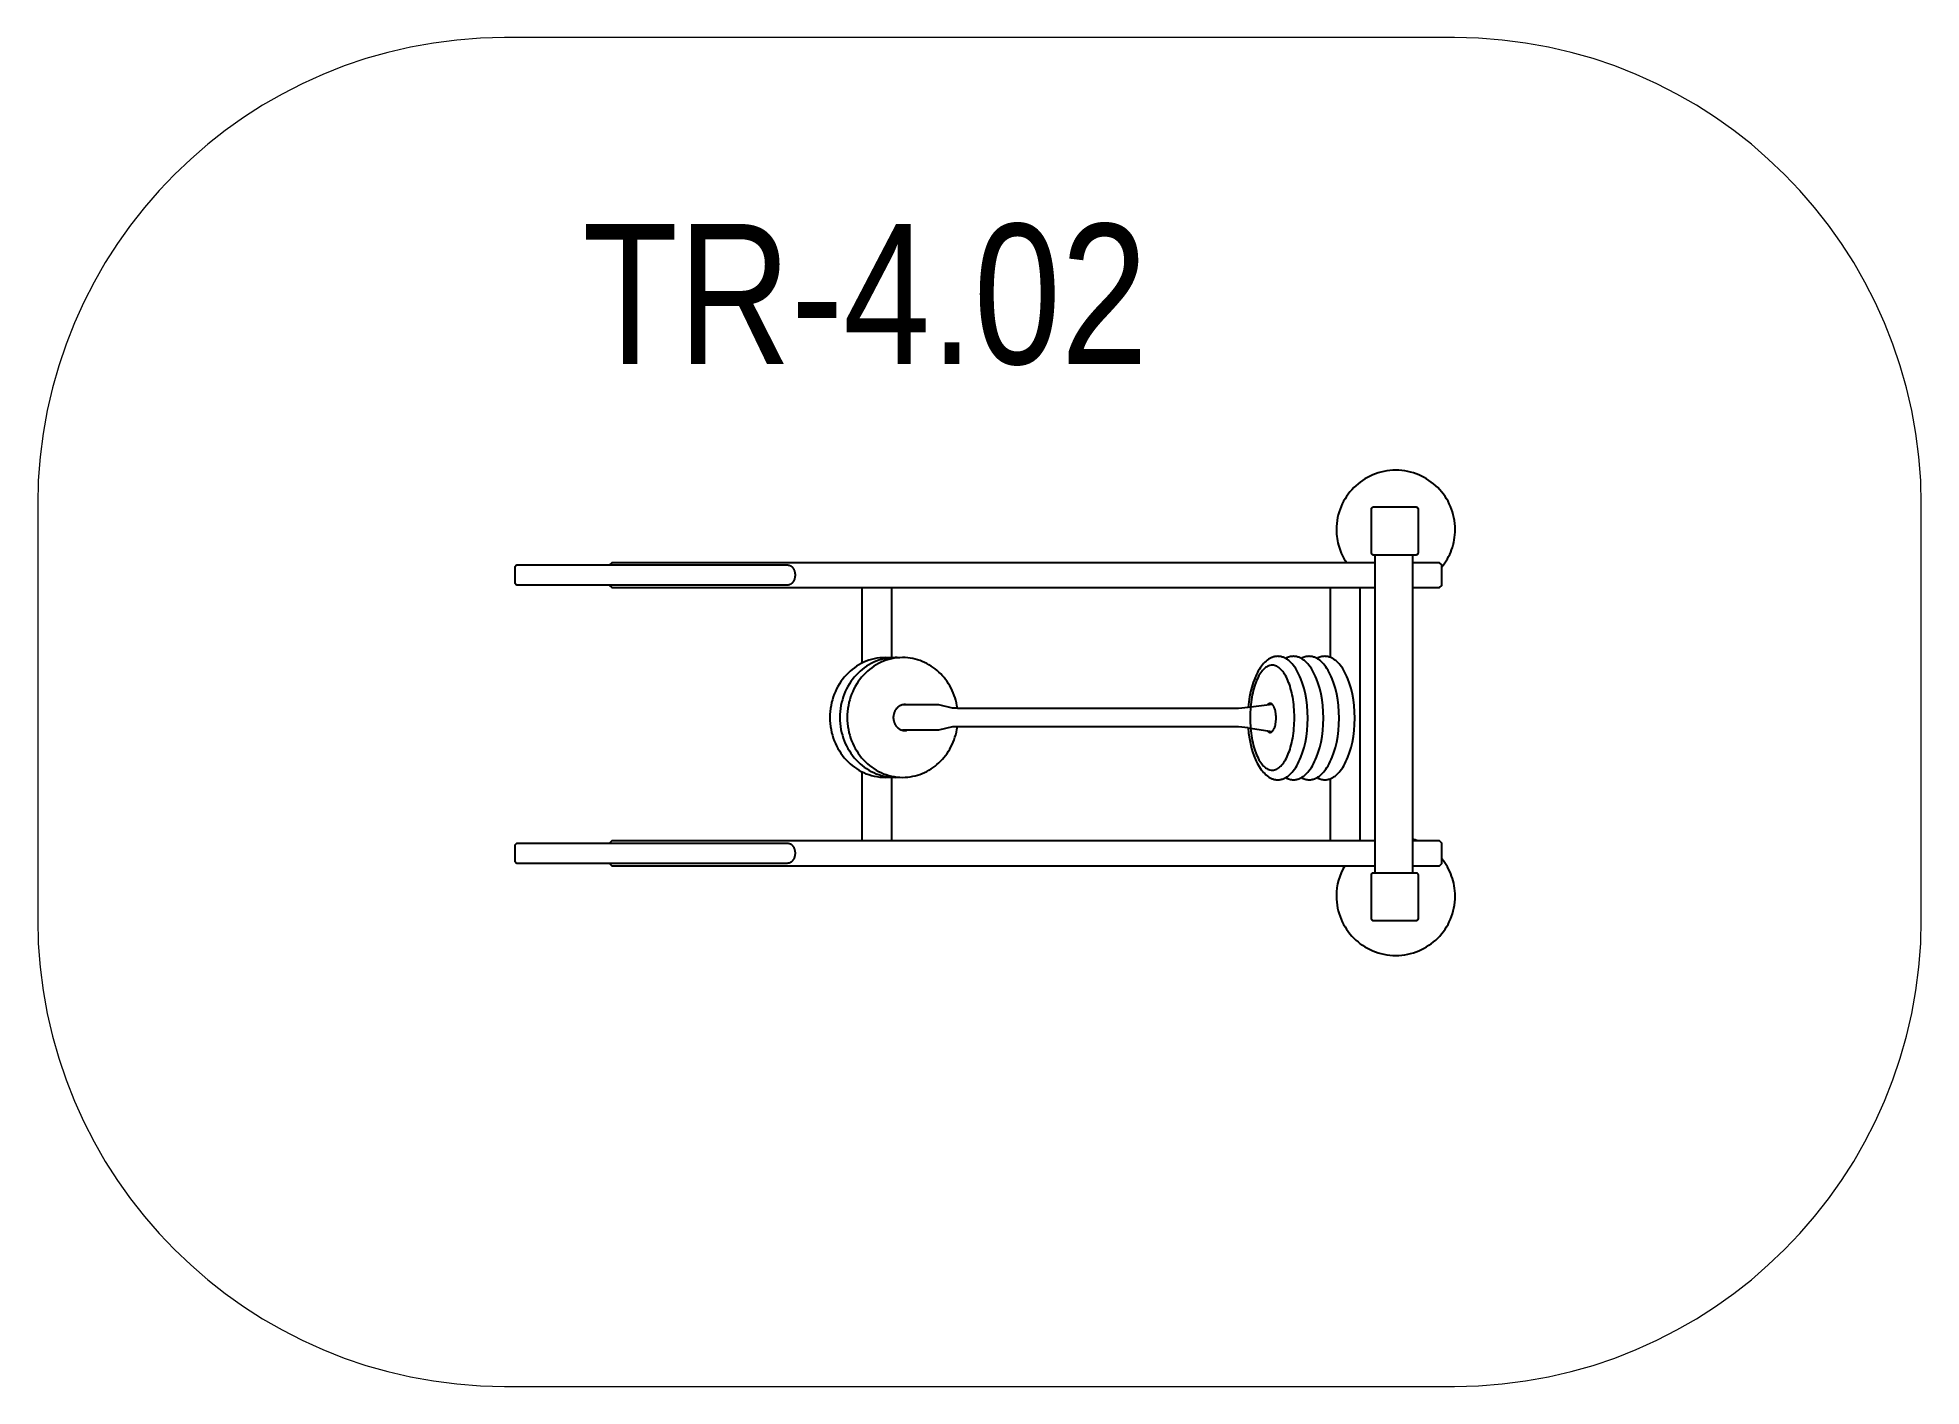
# Model space of a CAD drawing. Header units: millimetres. Extents: x -2171 to 1864, y -1485 to 1404.
import ezdxf

# ---------------------------------------------------------------- set-up
doc = ezdxf.new("R2010")
doc.units = ezdxf.units.MM
for name, color, linetype in [('DIKOM_АРТИКУЛ', 7, 'Continuous'), ('DIKOM_ЗОНА', 80, 'Continuous'), ('DIKOM_ОБЪЕКТ', 7, 'Continuous')]:
    doc.layers.add(name, color=color, linetype=linetype)
doc.styles.add('style1', font='arial.ttf', dxfattribs={"width": 0.8})

msp = doc.modelspace()

# ---------------------------------------------------------------- linework, layer by layer
at = {"layer": 'DIKOM_ЗОНА', "color": 3, "lineweight": 15}
msp.add_lwpolyline([(1863.9, 404.3), (1862.6, 455.7), (1858.7, 506.4), (1852.4, 556.5), (1843.6, 605.7), (1832.4, 654), (1818.9, 701.5), (1803.2, 747.9), (1785.3, 793.3), (1765.2, 837.6), (1743.1, 880.7), (1719, 922.6), (1693, 963.2), (1665.1, 1002.4), (1635.4, 1040.2), (1603.9, 1076.5), (1570.8, 1111.2), (1536.1, 1144.3), (1499.8, 1175.8), (1462, 1205.5), (1422.8, 1233.4), (1382.2, 1259.4), (1340.3, 1283.5), (1297.2, 1305.6), (1252.9, 1325.6), (1207.5, 1343.6), (1161.1, 1359.3), (1113.7, 1372.8), (1065.3, 1383.9), (1016.1, 1392.8), (966.1, 1399.1), (915.3, 1403), (863.9, 1404.3), (-1170.7, 1404.3), (-1222.1, 1403), (-1272.9, 1399.1), (-1322.9, 1392.8), (-1372.1, 1383.9), (-1420.5, 1372.8), (-1467.9, 1359.3), (-1514.4, 1343.6), (-1559.8, 1325.6), (-1604, 1305.6), (-1647.2, 1283.5), (-1689, 1259.4), (-1729.6, 1233.4), (-1768.8, 1205.5), (-1806.6, 1175.8), (-1842.9, 1144.3), (-1877.6, 1111.2), (-1910.8, 1076.5), (-1942.2, 1040.2), (-1971.9, 1002.4), (-1999.8, 963.2), (-2025.8, 922.6), (-2049.9, 880.7), (-2072, 837.6), (-2092.1, 793.3), (-2110, 747.9), (-2125.7, 701.5), (-2139.2, 654), (-2150.4, 605.7), (-2159.2, 556.5), (-2165.6, 506.4), (-2169.4, 455.7), (-2170.7, 404.3), (-2170.7, -485.3), (-2169.4, -536.7), (-2165.6, -587.4), (-2159.2, -637.5), (-2150.4, -686.7), (-2139.2, -735), (-2125.7, -782.5), (-2110, -828.9), (-2092.1, -874.3), (-2072, -918.6), (-2049.9, -961.7), (-2025.8, -1003.6), (-1999.8, -1044.2), (-1971.9, -1083.4), (-1942.2, -1121.2), (-1910.8, -1157.5), (-1877.6, -1192.2), (-1842.9, -1225.3), (-1806.6, -1256.8), (-1768.8, -1286.5), (-1729.6, -1314.4), (-1689, -1340.4), (-1647.2, -1364.5), (-1604, -1386.6), (-1559.8, -1406.6), (-1514.4, -1424.6), (-1467.9, -1440.3), (-1420.5, -1453.8), (-1372.1, -1464.9), (-1322.9, -1473.8), (-1272.9, -1480.1), (-1222.1, -1484), (-1170.7, -1485.3), (863.9, -1485.3), (915.3, -1484), (966.1, -1480.1), (1016.1, -1473.8), (1065.3, -1464.9), (1113.7, -1453.8), (1161.1, -1440.3), (1207.5, -1424.6), (1252.9, -1406.6), (1297.2, -1386.6), (1340.3, -1364.5), (1382.2, -1340.4), (1422.8, -1314.4), (1462, -1286.5), (1499.8, -1256.8), (1536.1, -1225.3), (1570.8, -1192.2), (1603.9, -1157.5), (1635.4, -1121.2), (1665.1, -1083.4), (1693, -1044.2), (1719, -1003.6), (1743.1, -961.7), (1765.2, -918.6), (1785.3, -874.3), (1803.2, -828.9), (1818.9, -782.5), (1832.4, -735), (1843.6, -686.7), (1852.4, -637.5), (1858.7, -587.4), (1862.6, -536.7), (1863.9, -485.3)], close=True, dxfattribs=at)
at = {"layer": 'DIKOM_ОБЪЕКТ'}
for points in [[(837.1, 270.4, 0), (840.4, 274.6, 0), (843.4, 278.9, 0), (846.3, 283.3, 0), (849, 287.8, 0), (851.5, 292.5, 0), (853.9, 297.3, 0), (856, 302.2, 0), (857.9, 307.2, 0), (859.6, 312.3, 0), (861.1, 317.5, 0), (862.4, 322.8, 0), (863.5, 328.1, 0), (864.3, 333.6, 0), (864.9, 339.1, 0), (865.3, 344.6, 0), (865.4, 350.3, 0), (865.3, 356.8, 0), (864.8, 363.3, 0), (864, 369.6, 0), (862.9, 375.9, 0), (861.4, 382.1, 0), (859.7, 388.1, 0), (857.7, 394, 0), (855.4, 399.8, 0), (852.9, 405.4, 0), (850.1, 410.9, 0), (847, 416.2, 0), (843.7, 421.4, 0), (840.2, 426.4, 0), (836.4, 431.2, 0), (832.4, 435.8, 0), (828.2, 440.2, 0), (823.7, 444.4, 0), (819.1, 448.4, 0), (814.3, 452.2, 0), (809.3, 455.7, 0), (804.2, 459.1, 0), (798.8, 462.1, 0), (793.4, 464.9, 0), (787.7, 467.5, 0), (782, 469.8, 0), (776, 471.8, 0), (770, 473.5, 0), (763.9, 474.9, 0), (757.6, 476, 0), (751.2, 476.8, 0), (744.8, 477.3, 0), (738.2, 477.5, 0), (731.7, 477.3, 0), (725.3, 476.8, 0), (718.9, 476, 0), (712.6, 474.9, 0), (706.5, 473.5, 0), (700.4, 471.8, 0), (694.5, 469.8, 0), (688.8, 467.5, 0), (683.1, 464.9, 0), (677.6, 462.1, 0), (672.3, 459.1, 0), (667.2, 455.7, 0), (662.2, 452.2, 0), (657.4, 448.4, 0), (652.7, 444.4, 0), (648.3, 440.2, 0), (644.1, 435.8, 0), (640.1, 431.2, 0), (636.3, 426.4, 0), (632.8, 421.4, 0), (629.5, 416.2, 0), (626.4, 410.9, 0), (623.6, 405.4, 0), (621.1, 399.8, 0), (618.8, 394, 0), (616.8, 388.1, 0), (615.1, 382.1, 0), (613.6, 375.9, 0), (612.5, 369.6, 0), (611.7, 363.3, 0), (611.2, 356.8, 0), (611.1, 350.3, 0), (611.1, 345.4, 0), (611.4, 340.5, 0), (611.9, 335.7, 0), (612.5, 331, 0), (613.3, 326.3, 0), (614.3, 321.7, 0), (615.4, 317.1, 0), (616.7, 312.6, 0), (618.2, 308.2, 0), (619.8, 303.8, 0), (621.6, 299.5, 0), (623.5, 295.3, 0), (625.6, 291.2, 0), (627.8, 287.2, 0), (630.2, 283.2, 0), (632.7, 279.4, 0)], [(694.4, -385.5, 0), (694.4, 296.5, 0)], [(774, 296.5, 0), (774, -385.5, 0)], [(694.4, 279.4, 0), (-940.6, 279.4, 0), (-945.6, 274.6, 0), (-945.6, 274, 0)], [(774, 226.1, 0), (832.1, 226.1, 0), (837.1, 230.8, 0), (837.1, 274.6, 0), (832.1, 279.4, 0), (774, 279.4, 0)], [(-945.6, 232, 0), (-945.6, 230.8, 0), (-940.6, 226.1, 0), (694.4, 226.1, 0)], [(-405.2, 226.1, 0), (-405.2, 64.1, 0)], [(-341.2, 75.8, 0), (-341.2, 226.1, 0)], [(598, 226.1, 0), (598, 76.5, 0)], [(661.9, -316.6, 0), (661.9, 226.1, 0)], [(-344.6, 75.5, 0), (-349.8, 75.9, 0), (-355.1, 76.1, 0), (-361.2, 75.9, 0), (-367.2, 75.4, 0), (-373.2, 74.6, 0), (-379, 73.5, 0), (-384.8, 72.1, 0), (-390.4, 70.3, 0), (-395.9, 68.3, 0), (-401.3, 66, 0), (-406.6, 63.4, 0), (-411.7, 60.6, 0), (-416.6, 57.5, 0), (-421.5, 54.2, 0), (-426.1, 50.6, 0), (-430.6, 46.8, 0), (-434.9, 42.7, 0), (-439, 38.5, 0), (-443, 34, 0), (-446.7, 29.4, 0), (-450.2, 24.5, 0), (-453.5, 19.5, 0), (-456.6, 14.3, 0), (-459.5, 8.9, 0), (-462.1, 3.4, 0), (-464.5, -2.3, 0), (-466.6, -8.1, 0), (-468.5, -14.1, 0), (-470.1, -20.2, 0), (-471.4, -26.4, 0), (-472.5, -32.7, 0), (-473.2, -39.1, 0), (-473.7, -45.6, 0), (-473.8, -52.2, 0), (-473.7, -58.8, 0), (-473.2, -65.3, 0), (-472.5, -71.7, 0), (-471.4, -78, 0), (-470.1, -84.2, 0), (-468.5, -90.3, 0), (-466.6, -96.3, 0), (-464.5, -102.1, 0), (-462.1, -107.8, 0), (-459.5, -113.3, 0), (-456.6, -118.7, 0), (-453.5, -123.9, 0), (-450.2, -128.9, 0), (-446.7, -133.8, 0), (-443, -138.4, 0), (-439, -142.9, 0), (-434.9, -147.1, 0), (-430.6, -151.2, 0), (-426.1, -155, 0), (-421.5, -158.6, 0), (-416.6, -161.9, 0), (-411.7, -165, 0), (-406.6, -167.8, 0), (-401.3, -170.4, 0), (-395.9, -172.7, 0), (-390.4, -174.7, 0), (-384.8, -176.4, 0), (-379, -177.9, 0), (-373.2, -179, 0), (-367.2, -179.8, 0), (-361.2, -180.3, 0), (-355.1, -180.5, 0), (-349.8, -180.3, 0), (-344.6, -179.9, 0)], [(-325.9, 75.8, 0), (-329.8, 76, 0), (-333.8, 76.1, 0), (-339.9, 75.9, 0), (-345.9, 75.4, 0), (-351.8, 74.6, 0), (-357.7, 73.5, 0), (-363.4, 72.1, 0), (-369, 70.3, 0), (-374.6, 68.3, 0), (-380, 66, 0), (-385.2, 63.4, 0), (-390.3, 60.6, 0), (-395.3, 57.5, 0), (-400.1, 54.2, 0), (-404.8, 50.6, 0), (-409.3, 46.8, 0), (-413.6, 42.7, 0), (-417.7, 38.5, 0), (-421.6, 34, 0), (-425.4, 29.4, 0), (-428.9, 24.5, 0), (-432.2, 19.5, 0), (-435.3, 14.3, 0), (-438.2, 8.9, 0), (-440.8, 3.4, 0), (-443.2, -2.3, 0), (-445.3, -8.1, 0), (-447.2, -14.1, 0), (-448.8, -20.2, 0), (-450.1, -26.4, 0), (-451.1, -32.7, 0), (-451.9, -39.1, 0), (-452.3, -45.6, 0), (-452.5, -52.2, 0), (-452.3, -58.8, 0), (-451.9, -65.3, 0), (-451.1, -71.7, 0), (-450.1, -78, 0), (-448.8, -84.2, 0), (-447.2, -90.3, 0), (-445.3, -96.3, 0), (-443.2, -102.1, 0), (-440.8, -107.8, 0), (-438.2, -113.3, 0), (-435.3, -118.7, 0), (-432.2, -123.9, 0), (-428.9, -128.9, 0), (-425.4, -133.8, 0), (-421.6, -138.4, 0), (-417.7, -142.9, 0), (-413.6, -147.1, 0), (-409.3, -151.2, 0), (-404.8, -155, 0), (-400.1, -158.6, 0), (-395.3, -161.9, 0), (-390.3, -165, 0), (-385.2, -167.8, 0), (-380, -170.4, 0), (-374.6, -172.7, 0), (-369, -174.7, 0), (-363.4, -176.4, 0), (-357.7, -177.9, 0), (-351.8, -179, 0), (-345.9, -179.8, 0), (-339.9, -180.3, 0), (-333.8, -180.5, 0), (-329.8, -180.4, 0), (-325.9, -180.2, 0)], [(-200.6, -32.4, 0), (-201.6, -26.7, 0), (-202.7, -21.1, 0), (-204.1, -15.5, 0), (-205.8, -10.1, 0), (-207.6, -4.8, 0), (-209.6, 0.4, 0), (-211.9, 5.5, 0), (-214.3, 10.4, 0), (-217, 15.3, 0), (-219.8, 20, 0), (-222.8, 24.5, 0), (-226, 28.9, 0), (-229.3, 33.1, 0), (-232.9, 37.2, 0), (-236.5, 41.1, 0), (-240.4, 44.9, 0), (-244.3, 48.4, 0), (-248.5, 51.8, 0), (-252.7, 55, 0), (-257.1, 58, 0), (-261.6, 60.7, 0), (-266.2, 63.3, 0), (-271, 65.6, 0), (-275.9, 67.8, 0), (-280.8, 69.7, 0), (-285.9, 71.3, 0), (-291, 72.8, 0), (-296.3, 74, 0), (-301.6, 74.9, 0), (-307, 75.6, 0), (-312.4, 76, 0), (-318, 76.1, 0), (-324.1, 75.9, 0), (-330.1, 75.4, 0), (-336, 74.6, 0), (-341.9, 73.5, 0), (-347.6, 72.1, 0), (-353.2, 70.3, 0), (-358.8, 68.3, 0), (-364.2, 66, 0), (-369.4, 63.4, 0), (-374.5, 60.6, 0), (-379.5, 57.5, 0), (-384.3, 54.2, 0), (-389, 50.6, 0), (-393.5, 46.8, 0), (-397.8, 42.7, 0), (-401.9, 38.5, 0), (-405.8, 34, 0), (-409.6, 29.4, 0), (-413.1, 24.5, 0), (-416.4, 19.5, 0), (-419.5, 14.3, 0), (-422.4, 8.9, 0), (-425, 3.4, 0), (-427.4, -2.3, 0), (-429.5, -8.1, 0), (-431.4, -14.1, 0), (-433, -20.2, 0), (-434.3, -26.4, 0), (-435.3, -32.7, 0), (-436.1, -39.1, 0), (-436.6, -45.6, 0), (-436.7, -52.2, 0), (-436.6, -58.8, 0), (-436.1, -65.3, 0), (-435.3, -71.7, 0), (-434.3, -78, 0), (-433, -84.2, 0), (-431.4, -90.3, 0), (-429.5, -96.3, 0), (-427.4, -102.1, 0), (-425, -107.8, 0), (-422.4, -113.3, 0), (-419.5, -118.7, 0), (-416.4, -123.9, 0), (-413.1, -128.9, 0), (-409.6, -133.8, 0), (-405.8, -138.4, 0), (-401.9, -142.9, 0), (-397.8, -147.1, 0), (-393.5, -151.2, 0), (-389, -155, 0), (-384.3, -158.6, 0), (-379.5, -161.9, 0), (-374.5, -165, 0), (-369.4, -167.8, 0), (-364.2, -170.4, 0), (-358.8, -172.7, 0), (-353.2, -174.7, 0), (-347.6, -176.4, 0), (-341.9, -177.9, 0), (-336, -179, 0), (-330.1, -179.8, 0), (-324.1, -180.3, 0), (-318, -180.5, 0), (-312.4, -180.3, 0), (-307, -179.9, 0), (-301.6, -179.3, 0), (-296.3, -178.3, 0), (-291.1, -177.2, 0), (-285.9, -175.8, 0), (-280.9, -174.1, 0), (-275.9, -172.2, 0), (-271.1, -170.1, 0), (-266.4, -167.7, 0), (-261.7, -165.2, 0), (-257.2, -162.4, 0), (-252.8, -159.5, 0), (-248.6, -156.3, 0), (-244.5, -152.9, 0), (-240.5, -149.4, 0), (-236.7, -145.7, 0), (-233, -141.8, 0), (-229.5, -137.7, 0), (-226.1, -133.5, 0), (-223, -129.1, 0), (-220, -124.6, 0), (-217.1, -119.9, 0), (-214.5, -115.1, 0), (-212, -110.2, 0), (-209.8, -105.1, 0), (-207.7, -99.9, 0), (-205.9, -94.6, 0), (-204.3, -89.2, 0), (-202.8, -83.7, 0), (-201.7, -78.1, 0), (-200.7, -72.4, 0)], [(421.9, -74.4, 0), (423, -86.1, 0), (424.7, -97.3, 0), (426.8, -108.1, 0), (429.4, -118.4, 0), (432.3, -128.2, 0), (435.7, -137.3, 0), (439.4, -145.9, 0), (441.4, -149.9, 0), (443.4, -153.7, 0), (445.6, -157.3, 0), (447.8, -160.8, 0), (450.1, -164.1, 0), (452.5, -167.1, 0), (454.9, -170, 0), (457.4, -172.6, 0), (460, -175, 0), (462.6, -177.2, 0), (465.3, -179.1, 0), (466.6, -180, 0), (468, -180.8, 0), (469.4, -181.6, 0), (470.8, -182.3, 0), (472.2, -182.9, 0), (473.6, -183.5, 0), (475, -184, 0), (476.5, -184.5, 0), (477.9, -184.8, 0), (479.4, -185.1, 0), (480.9, -185.4, 0), (482.3, -185.6, 0), (483.8, -185.7, 0), (485.3, -185.7, 0), (487, -185.7, 0), (488.6, -185.5, 0), (490.3, -185.3, 0), (491.9, -185, 0), (493.5, -184.6, 0), (495.1, -184.2, 0), (496.7, -183.6, 0), (498.3, -183, 0), (499.8, -182.3, 0), (501.4, -181.5, 0), (502.9, -180.7, 0), (504.4, -179.7, 0), (506, -178.7, 0), (507.4, -177.7, 0), (508.9, -176.5, 0), (510.4, -175.3, 0), (513.2, -172.6, 0), (516, -169.7, 0), (518.7, -166.5, 0), (521.3, -163.1, 0), (523.8, -159.4, 0), (526.2, -155.5, 0), (528.6, -151.3, 0), (530.8, -146.9, 0), (532.9, -142.3, 0), (535, -137.5, 0), (538.7, -127.4, 0), (541.9, -116.5, 0), (544.6, -104.9, 0), (546.8, -92.8, 0), (548.4, -80.1, 0), (549.3, -67, 0), (549.7, -53.5, 0), (549.3, -40, 0), (548.4, -26.8, 0), (546.8, -14.2, 0), (544.6, -2, 0), (541.9, 9.5, 0), (538.7, 20.4, 0), (535, 30.6, 0), (532.9, 35.4, 0), (530.8, 40, 0), (528.6, 44.4, 0), (526.2, 48.6, 0), (523.8, 52.5, 0), (521.3, 56.2, 0), (518.7, 59.6, 0), (516, 62.8, 0), (513.2, 65.7, 0), (510.4, 68.4, 0), (508.9, 69.6, 0), (507.4, 70.7, 0), (506, 71.8, 0), (504.4, 72.8, 0), (502.9, 73.8, 0), (501.4, 74.6, 0), (499.8, 75.4, 0), (498.3, 76.1, 0), (496.7, 76.7, 0), (495.1, 77.3, 0), (493.5, 77.7, 0), (491.9, 78.1, 0), (490.3, 78.4, 0), (488.6, 78.6, 0), (487, 78.7, 0), (485.3, 78.8, 0), (483.8, 78.7, 0), (482.4, 78.6, 0), (480.9, 78.5, 0), (479.5, 78.2, 0), (478, 77.9, 0), (476.6, 77.6, 0), (475.2, 77.1, 0), (473.7, 76.6, 0), (472.3, 76.1, 0), (471, 75.5, 0), (469.6, 74.8, 0), (468.2, 74, 0), (466.8, 73.2, 0), (465.5, 72.4, 0), (462.9, 70.5, 0), (460.3, 68.3, 0), (457.7, 66, 0), (455.2, 63.4, 0), (452.8, 60.6, 0), (450.5, 57.6, 0), (448.2, 54.5, 0), (446, 51.1, 0), (443.8, 47.5, 0), (441.8, 43.8, 0), (439.8, 39.9, 0), (436.1, 31.5, 0), (432.7, 22.6, 0), (429.8, 13, 0), (427.2, 2.9, 0), (425, -7.7, 0), (423.3, -18.7, 0), (422.1, -30.1, 0)], [(502.1, -181.1, 0), (504.1, -182.2, 0), (506.2, -183.1, 0), (508.2, -183.9, 0), (510.3, -184.5, 0), (512.4, -185, 0), (514.6, -185.4, 0), (516.7, -185.6, 0), (518.9, -185.7, 0), (520.5, -185.7, 0), (522.2, -185.5, 0), (523.8, -185.3, 0), (525.5, -185, 0), (527.1, -184.6, 0), (528.7, -184.2, 0), (530.3, -183.6, 0), (531.8, -183, 0), (533.4, -182.3, 0), (535, -181.5, 0), (536.5, -180.7, 0), (538, -179.7, 0), (539.5, -178.7, 0), (541, -177.7, 0), (542.5, -176.5, 0), (543.9, -175.3, 0), (546.8, -172.6, 0), (549.5, -169.7, 0), (552.2, -166.5, 0), (554.8, -163.1, 0), (557.4, -159.4, 0), (559.8, -155.5, 0), (562.1, -151.3, 0), (564.4, -146.9, 0), (566.5, -142.3, 0), (568.5, -137.5, 0), (572.2, -127.4, 0), (575.5, -116.5, 0), (578.2, -104.9, 0), (580.3, -92.8, 0), (581.9, -80.1, 0), (582.9, -67, 0), (583.2, -53.5, 0), (582.9, -40, 0), (581.9, -26.8, 0), (580.3, -14.2, 0), (578.2, -2, 0), (575.5, 9.5, 0), (572.2, 20.4, 0), (568.5, 30.6, 0), (566.5, 35.4, 0), (564.4, 40, 0), (562.1, 44.4, 0), (559.8, 48.6, 0), (557.4, 52.5, 0), (554.8, 56.2, 0), (552.2, 59.6, 0), (549.5, 62.8, 0), (546.8, 65.7, 0), (543.9, 68.4, 0), (542.5, 69.6, 0), (541, 70.7, 0), (539.5, 71.8, 0), (538, 72.8, 0), (536.5, 73.8, 0), (535, 74.6, 0), (533.4, 75.4, 0), (531.8, 76.1, 0), (530.3, 76.7, 0), (528.7, 77.3, 0), (527.1, 77.7, 0), (525.5, 78.1, 0), (523.8, 78.4, 0), (522.2, 78.6, 0), (520.5, 78.7, 0), (518.9, 78.8, 0), (516.7, 78.7, 0), (514.6, 78.5, 0), (512.4, 78.1, 0), (510.3, 77.6, 0), (508.2, 77, 0), (506.2, 76.2, 0), (504.1, 75.3, 0), (502.1, 74.2, 0)], [(535.7, -181.1, 0), (537.7, -182.2, 0), (539.7, -183.1, 0), (541.8, -183.9, 0), (543.9, -184.5, 0), (546, -185, 0), (548.1, -185.4, 0), (550.3, -185.6, 0), (552.4, -185.7, 0), (554.1, -185.7, 0), (555.8, -185.5, 0), (557.4, -185.3, 0), (559, -185, 0), (560.6, -184.6, 0), (562.2, -184.2, 0), (563.8, -183.6, 0), (565.4, -183, 0), (567, -182.3, 0), (568.5, -181.5, 0), (570.1, -180.7, 0), (571.6, -179.7, 0), (573.1, -178.7, 0), (574.6, -177.7, 0), (576, -176.5, 0), (577.5, -175.3, 0), (580.3, -172.6, 0), (583.1, -169.7, 0), (585.8, -166.5, 0), (588.4, -163.1, 0), (590.9, -159.4, 0), (593.4, -155.5, 0), (595.7, -151.3, 0), (597.9, -146.9, 0), (600.1, -142.3, 0), (602.1, -137.5, 0), (605.8, -127.4, 0), (609, -116.5, 0), (611.7, -104.9, 0), (613.9, -92.8, 0), (615.5, -80.1, 0), (616.5, -67, 0), (616.8, -53.5, 0), (616.5, -40, 0), (615.5, -26.8, 0), (613.9, -14.2, 0), (611.7, -2, 0), (609, 9.5, 0), (605.8, 20.4, 0), (602.1, 30.6, 0), (600.1, 35.4, 0), (597.9, 40, 0), (595.7, 44.4, 0), (593.4, 48.6, 0), (590.9, 52.5, 0), (588.4, 56.2, 0), (585.8, 59.6, 0), (583.1, 62.8, 0), (580.3, 65.7, 0), (577.5, 68.4, 0), (576, 69.6, 0), (574.6, 70.7, 0), (573.1, 71.8, 0), (571.6, 72.8, 0), (570.1, 73.8, 0), (568.5, 74.6, 0), (567, 75.4, 0), (565.4, 76.1, 0), (563.8, 76.7, 0), (562.2, 77.3, 0), (560.6, 77.7, 0), (559, 78.1, 0), (557.4, 78.4, 0), (555.8, 78.6, 0), (554.1, 78.7, 0), (552.4, 78.8, 0), (550.3, 78.7, 0), (548.1, 78.5, 0), (546, 78.1, 0), (543.9, 77.6, 0), (541.8, 77, 0), (539.7, 76.2, 0), (537.7, 75.3, 0), (535.7, 74.2, 0)], [(569.2, -181.1, 0), (571.3, -182.2, 0), (573.3, -183.1, 0), (575.4, -183.9, 0), (577.4, -184.5, 0), (579.6, -185, 0), (581.7, -185.4, 0), (583.8, -185.6, 0), (586, -185.7, 0), (587.7, -185.7, 0), (589.3, -185.5, 0), (591, -185.3, 0), (592.6, -185, 0), (594.2, -184.6, 0), (595.8, -184.2, 0), (597.4, -183.6, 0), (599, -183, 0), (600.5, -182.3, 0), (602.1, -181.5, 0), (603.6, -180.7, 0), (605.1, -179.7, 0), (606.6, -178.7, 0), (608.1, -177.7, 0), (609.6, -176.5, 0), (611, -175.3, 0), (613.9, -172.6, 0), (616.7, -169.7, 0), (619.4, -166.5, 0), (622, -163.1, 0), (624.5, -159.4, 0), (626.9, -155.5, 0), (629.3, -151.3, 0), (631.5, -146.9, 0), (633.6, -142.3, 0), (635.6, -137.5, 0), (639.4, -127.4, 0), (642.6, -116.5, 0), (645.3, -104.9, 0), (647.5, -92.8, 0), (649, -80.1, 0), (650, -67, 0), (650.4, -53.5, 0), (650, -40, 0), (649, -26.8, 0), (647.5, -14.2, 0), (645.3, -2, 0), (642.6, 9.5, 0), (639.4, 20.4, 0), (635.6, 30.6, 0), (633.6, 35.4, 0), (631.5, 40, 0), (629.3, 44.4, 0), (626.9, 48.6, 0), (624.5, 52.5, 0), (622, 56.2, 0), (619.4, 59.6, 0), (616.7, 62.8, 0), (613.9, 65.7, 0), (611, 68.4, 0), (609.6, 69.6, 0), (608.1, 70.7, 0), (606.6, 71.8, 0), (605.1, 72.8, 0), (603.6, 73.8, 0), (602.1, 74.6, 0), (600.5, 75.4, 0), (599, 76.1, 0), (597.4, 76.7, 0), (595.8, 77.3, 0), (594.2, 77.7, 0), (592.6, 78.1, 0), (591, 78.4, 0), (589.3, 78.6, 0), (587.7, 78.7, 0), (586, 78.8, 0), (583.8, 78.7, 0), (581.7, 78.5, 0), (579.6, 78.1, 0), (577.4, 77.6, 0), (575.4, 77, 0), (573.3, 76.2, 0), (571.2, 75.3, 0), (569.2, 74.2, 0)], [(-309.2, -25.1, -2), (-310.3, -24.9, -1.5), (-311.3, -24.8, -1), (-312.4, -24.7, -0.5), (-313.5, -24.6, 0), (-314.8, -24.7, 0.6), (-316, -24.8, 1.2), (-317.2, -25, 1.7), (-318.4, -25.2, 2.3), (-319.6, -25.5, 2.9), (-320.8, -25.9, 3.4), (-321.9, -26.3, 3.9), (-323, -26.8, 4.4), (-324.1, -27.4, 5), (-325.2, -28, 5.4), (-326.2, -28.7, 5.9), (-327.2, -29.4, 6.4), (-328.1, -30.2, 6.8), (-329.1, -31, 7.3), (-330, -31.9, 7.7), (-330.8, -32.8, 8.1), (-331.6, -33.7, 8.5), (-332.4, -34.8, 8.8), (-333.1, -35.8, 9.2), (-333.8, -36.9, 9.5), (-334.4, -38, 9.8), (-335, -39.2, 10), (-335.6, -40.4, 10.3), (-336.1, -41.6, 10.5), (-336.5, -42.9, 10.7), (-336.9, -44.2, 10.9), (-337.2, -45.5, 11.1), (-337.5, -46.8, 11.2), (-337.7, -48.2, 11.3), (-337.9, -49.6, 11.4), (-338, -51, 11.4), (-338, -52.4, 11.4), (-338, -53.8, 11.4), (-337.9, -55.2, 11.4), (-337.7, -56.6, 11.3), (-337.5, -58, 11.2), (-337.2, -59.3, 11.1), (-336.9, -60.7, 10.9), (-336.5, -61.9, 10.7), (-336.1, -63.2, 10.5), (-335.6, -64.4, 10.3), (-335, -65.6, 10), (-334.4, -66.8, 9.8), (-333.8, -67.9, 9.5), (-333.1, -69, 9.2), (-332.4, -70.1, 8.8), (-331.6, -71.1, 8.5), (-330.8, -72, 8.1), (-330, -73, 7.7), (-329.1, -73.8, 7.3), (-328.1, -74.7, 6.8), (-327.2, -75.4, 6.4), (-326.2, -76.1, 5.9), (-325.2, -76.8, 5.4), (-324.1, -77.4, 5), (-323, -78, 4.4), (-321.9, -78.5, 3.9), (-320.8, -78.9, 3.4), (-319.6, -79.3, 2.9), (-318.4, -79.6, 2.3), (-317.2, -79.8, 1.7), (-316, -80, 1.2), (-314.8, -80.1, 0.6), (-313.5, -80.2, 0), (-312.3, -80.1, -0.6), (-311.1, -80, -1.1), (-309.9, -79.9, -1.7), (-308.7, -79.6, -2.2)], [(-200.6, -32.4, 0), (-211.2, -32.4, 0), (-240.6, -25.1, 0), (-317.8, -25.1, 0)], [(-200.6, -32.4, 0), (401.1, -32.4, 0), (422.1, -30.1, 0)], [(422.1, -30.1, 0), (473.2, -23.8, 0)], [(463.2, -80.9, 0), (463.6, -81.2, 0), (463.9, -81.6, 0), (464.2, -82, 0), (464.6, -82.3, 0), (464.9, -82.6, 0), (465.3, -82.9, 0), (465.6, -83.1, 0), (466, -83.3, 0), (466.4, -83.5, 0), (466.7, -83.7, 0), (467.1, -83.9, 0), (467.5, -84, 0), (467.9, -84.1, 0), (468, -84.1, 0), (468.2, -84.1, 0), (468.4, -84.2, 0), (468.6, -84.2, 0), (468.8, -84.2, 0), (469, -84.2, 0), (469.3, -84.2, 0), (469.7, -84.2, 0), (470, -84.1, 0), (470.3, -84, 0), (470.6, -84, 0), (471, -83.8, 0), (471.3, -83.7, 0), (471.6, -83.6, 0), (471.9, -83.4, 0), (472.2, -83.2, 0), (472.5, -83, 0), (472.8, -82.8, 0), (473.1, -82.6, 0), (473.4, -82.3, 0), (473.7, -82.1, 0), (474, -81.8, 0), (474.6, -81.1, 0), (475.1, -80.5, 0), (475.7, -79.7, 0), (476.2, -78.9, 0), (476.7, -78, 0), (477.2, -77.1, 0), (477.6, -76.1, 0), (478.1, -75.1, 0), (478.9, -72.9, 0), (479.7, -70.5, 0), (480.3, -67.9, 0), (480.8, -65.2, 0), (481.3, -62.4, 0), (481.6, -59.4, 0), (481.8, -56.3, 0), (481.9, -53.2, 0), (481.8, -50, 0), (481.6, -46.9, 0), (481.3, -43.9, 0), (480.8, -41.1, 0), (480.3, -38.4, 0), (479.7, -35.8, 0), (478.9, -33.4, 0), (478.1, -31.2, 0), (477.6, -30.2, 0), (477.2, -29.2, 0), (476.7, -28.3, 0), (476.2, -27.4, 0), (475.7, -26.6, 0), (475.1, -25.9, 0), (474.6, -25.2, 0), (474, -24.5, 0), (473.7, -24.3, 0), (473.4, -24, 0), (473.1, -23.7, 0), (472.8, -23.5, 0), (472.5, -23.3, 0), (472.2, -23.1, 0), (471.9, -22.9, 0), (471.6, -22.7, 0), (471.3, -22.6, 0), (471, -22.5, 0), (470.6, -22.4, 0), (470.3, -22.3, 0), (470, -22.2, 0), (469.7, -22.1, 0), (469.3, -22.1, 0), (469, -22.1, 0), (468.7, -22.1, 0), (468.3, -22.2, 0), (467.9, -22.2, 0), (467.6, -22.3, 0), (467.2, -22.4, 0), (466.9, -22.5, 0), (466.5, -22.7, 0), (466.2, -22.9, 0), (465.9, -23.1, 0), (465.5, -23.3, 0), (465.2, -23.5, 0), (464.9, -23.8, 0), (464.5, -24, 0), (464.2, -24.3, 0), (463.9, -24.7, 0), (463.6, -25, 0)], [(471.1, -22.5, 0), (470.8, -22.7, 0), (470.4, -22.9, 0), (470.1, -23.1, 0), (469.8, -23.3, 0), (469.4, -23.5, 0), (469.1, -23.8, 0), (468.7, -24.1, 0), (468.4, -24.4, 0)], [(-200.7, -72.4, 0), (-211.5, -72.4, 0), (-241, -79.6, 0), (-318.3, -79.6, 0)], [(421.9, -74.4, 0), (401.7, -72.4, 0), (-200.7, -72.4, 0)], [(421.9, -74.4, 0), (473.3, -82.4, 0)], [(468.2, -81.6, 0), (468.5, -82, 0), (468.9, -82.3, 0), (469.2, -82.6, 0), (469.6, -82.9, 0), (470, -83.2, 0), (470.4, -83.4, 0), (470.8, -83.6, 0), (471.1, -83.8, 0)], [(-405.2, -168.5, 0), (-405.2, -316.6, 0)], [(-341.2, -316.6, 0), (-341.2, -180.2, 0)], [(598, -183.4, 0), (598, -316.6, 0)], [(694.4, -316.6, 0), (-940.6, -316.6, 0), (-945.6, -321.4, 0), (-945.6, -322.1, 0)], [(694.4, -315.6, 0), (691.7, -316.6, 0)], [(784.7, -316.6, 0), (779.4, -314.6, 0), (774, -312.9, 0)], [(774, -369.9, 0), (832.1, -369.9, 0), (837.1, -365.2, 0), (837.1, -321.4, 0), (832.1, -316.6, 0), (774, -316.6, 0)], [(628.9, -369.9, 0), (624.9, -377.2, 0), (621.4, -384.8, 0), (618.3, -392.6, 0), (615.7, -400.7, 0), (613.7, -409, 0), (612.3, -417.5, 0), (611.4, -426.1, 0), (611.1, -435, 0), (611.2, -441.5, 0), (611.7, -448, 0), (612.5, -454.3, 0), (613.6, -460.6, 0), (615.1, -466.7, 0), (616.8, -472.8, 0), (618.8, -478.7, 0), (621.1, -484.4, 0), (623.6, -490.1, 0), (626.4, -495.6, 0), (629.5, -500.9, 0), (632.8, -506, 0), (636.3, -511, 0), (640.1, -515.8, 0), (644.1, -520.5, 0), (648.3, -524.9, 0), (652.7, -529.1, 0), (657.4, -533.1, 0), (662.2, -536.9, 0), (667.2, -540.4, 0), (672.3, -543.7, 0), (677.6, -546.8, 0), (683.1, -549.6, 0), (688.8, -552.1, 0), (694.5, -554.4, 0), (700.4, -556.4, 0), (706.5, -558.1, 0), (712.6, -559.6, 0), (718.9, -560.7, 0), (725.3, -561.5, 0), (731.7, -562, 0), (738.2, -562.2, 0), (744.8, -562, 0), (751.2, -561.5, 0), (757.6, -560.7, 0), (763.9, -559.6, 0), (770, -558.1, 0), (776, -556.4, 0), (782, -554.4, 0), (787.7, -552.1, 0), (793.4, -549.6, 0), (798.8, -546.8, 0), (804.2, -543.7, 0), (809.3, -540.4, 0), (814.3, -536.9, 0), (819.1, -533.1, 0), (823.7, -529.1, 0), (828.2, -524.9, 0), (832.4, -520.5, 0), (836.4, -515.8, 0), (840.2, -511, 0), (843.7, -506, 0), (847, -500.9, 0), (850.1, -495.6, 0), (852.9, -490.1, 0), (855.4, -484.4, 0), (857.7, -478.7, 0), (859.7, -472.8, 0), (861.4, -466.7, 0), (862.9, -460.6, 0), (864, -454.3, 0), (864.8, -448, 0), (865.3, -441.5, 0), (865.4, -435, 0), (865.3, -429.3, 0), (864.9, -423.7, 0), (864.3, -418.2, 0), (863.5, -412.8, 0), (862.4, -407.4, 0), (861.1, -402.1, 0), (859.6, -397, 0), (857.9, -391.9, 0), (856, -386.9, 0), (853.9, -382, 0), (851.5, -377.2, 0), (849, -372.5, 0), (846.3, -368, 0), (843.4, -363.5, 0), (840.4, -359.2, 0), (837.1, -355.1, 0)], [(-945.6, -364.1, 0), (-945.6, -365.2, 0), (-940.6, -369.9, 0), (694.4, -369.9, 0)]]:
    msp.add_polyline3d(points, dxfattribs=at)
for points in [[(786.8, 393.1, 0), (786.8, 393.4, 0), (786.8, 393.6, 0), (786.8, 393.9, 0), (786.7, 394.1, 0), (786.7, 394.3, 0), (786.6, 394.6, 0), (786.5, 394.8, 0), (786.4, 395, 0), (786.3, 395.3, 0), (786.2, 395.5, 0), (786.1, 395.7, 0), (786, 395.9, 0), (785.8, 396.1, 0), (785.7, 396.3, 0), (785.5, 396.5, 0), (785.4, 396.6, 0), (785.2, 396.8, 0), (785, 397, 0), (784.8, 397.1, 0), (784.6, 397.2, 0), (784.4, 397.4, 0), (784.2, 397.5, 0), (784, 397.6, 0), (783.8, 397.7, 0), (783.5, 397.8, 0), (783.3, 397.9, 0), (783.1, 397.9, 0), (782.8, 398, 0), (782.6, 398, 0), (782.3, 398.1, 0), (782.1, 398.1, 0), (781.8, 398.1, 0), (690.2, 398.1, 0), (689.9, 398.1, 0), (689.7, 398.1, 0), (689.4, 398, 0), (689.2, 398, 0), (688.9, 397.9, 0), (688.7, 397.9, 0), (688.5, 397.8, 0), (688.2, 397.7, 0), (688, 397.6, 0), (687.8, 397.5, 0), (687.6, 397.4, 0), (687.4, 397.2, 0), (687.2, 397.1, 0), (687, 397, 0), (686.8, 396.8, 0), (686.6, 396.6, 0), (686.5, 396.5, 0), (686.3, 396.3, 0), (686.2, 396.1, 0), (686, 395.9, 0), (685.9, 395.7, 0), (685.8, 395.5, 0), (685.7, 395.3, 0), (685.6, 395, 0), (685.5, 394.8, 0), (685.4, 394.6, 0), (685.3, 394.3, 0), (685.3, 394.1, 0), (685.2, 393.9, 0), (685.2, 393.6, 0), (685.2, 393.4, 0), (685.2, 393.1, 0), (685.2, 301.5, 0), (685.2, 301.2, 0), (685.2, 300.9, 0), (685.2, 300.7, 0), (685.3, 300.4, 0), (685.3, 300.2, 0), (685.4, 300, 0), (685.5, 299.7, 0), (685.6, 299.5, 0), (685.7, 299.3, 0), (685.8, 299.1, 0), (685.9, 298.9, 0), (686, 298.7, 0), (686.2, 298.5, 0), (686.3, 298.3, 0), (686.5, 298.1, 0), (686.6, 297.9, 0), (686.8, 297.8, 0), (687, 297.6, 0), (687.2, 297.4, 0), (687.4, 297.3, 0), (687.6, 297.2, 0), (687.8, 297.1, 0), (688, 296.9, 0), (688.2, 296.8, 0), (688.5, 296.8, 0), (688.7, 296.7, 0), (688.9, 296.6, 0), (689.2, 296.6, 0), (689.4, 296.5, 0), (689.7, 296.5, 0), (689.9, 296.5, 0), (690.2, 296.5, 0), (781.8, 296.5, 0), (782.1, 296.5, 0), (782.3, 296.5, 0), (782.6, 296.5, 0), (782.8, 296.6, 0), (783.1, 296.6, 0), (783.3, 296.7, 0), (783.5, 296.8, 0), (783.8, 296.8, 0), (784, 296.9, 0), (784.2, 297.1, 0), (784.4, 297.2, 0), (784.6, 297.3, 0), (784.8, 297.4, 0), (785, 297.6, 0), (785.2, 297.8, 0), (785.4, 297.9, 0), (785.5, 298.1, 0), (785.7, 298.3, 0), (785.8, 298.5, 0), (786, 298.7, 0), (786.1, 298.9, 0), (786.2, 299.1, 0), (786.3, 299.3, 0), (786.4, 299.5, 0), (786.5, 299.7, 0), (786.6, 300, 0), (786.7, 300.2, 0), (786.7, 300.4, 0), (786.8, 300.7, 0), (786.8, 300.9, 0), (786.8, 301.2, 0), (786.8, 301.5, 0)], [(-565.8, 274, 0), (-1144.8, 274, 0), (-1148.8, 270, 0), (-1148.8, 236, 0), (-1144.8, 232, 0), (-565.8, 232, 0), (-564.7, 232, 0), (-563.6, 232.1, 0), (-562.6, 232.3, 0), (-561.6, 232.5, 0), (-560.6, 232.7, 0), (-559.7, 233, 0), (-558.7, 233.4, 0), (-557.9, 233.8, 0), (-557, 234.3, 0), (-556.2, 234.8, 0), (-555.5, 235.3, 0), (-554.8, 235.9, 0), (-554.1, 236.5, 0), (-553.4, 237.2, 0), (-552.8, 237.9, 0), (-552.2, 238.6, 0), (-551.7, 239.4, 0), (-551.1, 240.1, 0), (-550.7, 241, 0), (-550.2, 241.8, 0), (-549.8, 242.6, 0), (-549.5, 243.5, 0), (-549.1, 244.4, 0), (-548.8, 245.3, 0), (-548.6, 246.3, 0), (-548.3, 247.2, 0), (-548.1, 248.2, 0), (-548, 249.1, 0), (-547.9, 250.1, 0), (-547.8, 251.1, 0), (-547.7, 252.1, 0), (-547.7, 253, 0), (-547.7, 254, 0), (-547.8, 255, 0), (-547.9, 256, 0), (-548, 257, 0), (-548.2, 257.9, 0), (-548.3, 258.9, 0), (-548.6, 259.8, 0), (-548.8, 260.7, 0), (-549.2, 261.7, 0), (-549.5, 262.6, 0), (-549.9, 263.4, 0), (-550.3, 264.3, 0), (-550.7, 265.1, 0), (-551.2, 265.9, 0), (-551.7, 266.7, 0), (-552.3, 267.5, 0), (-552.8, 268.2, 0), (-553.5, 268.9, 0), (-554.1, 269.5, 0), (-554.8, 270.1, 0), (-555.5, 270.7, 0), (-556.3, 271.2, 0), (-557.1, 271.7, 0), (-557.9, 272.2, 0), (-558.8, 272.6, 0), (-559.7, 273, 0), (-560.6, 273.3, 0), (-561.6, 273.5, 0), (-562.6, 273.7, 0), (-563.7, 273.9, 0), (-564.7, 273.9, 0)], [(521.2, -52.6, 101.9), (521.1, -46.9, 101.7), (520.9, -41.2, 101.3), (520.6, -35.5, 100.7), (520.2, -30, 99.8), (519.7, -24.6, 98.7), (519, -19.2, 97.3), (518.3, -14, 95.7), (517.4, -8.9, 93.9), (516.5, -3.9, 91.8), (515.4, 0.9, 89.6), (514.3, 5.6, 87.1), (513, 10.2, 84.5), (511.7, 14.6, 81.6), (510.3, 18.8, 78.6), (508.8, 22.9, 75.4), (507.2, 26.8, 72), (505.6, 30.5, 68.5), (503.9, 34.1, 64.8), (502.1, 37.4, 60.9), (500.2, 40.5, 56.9), (498.3, 43.5, 52.8), (496.3, 46.2, 48.5), (494.2, 48.7, 44.1), (492.1, 50.9, 39.6), (490, 52.9, 35), (487.8, 54.7, 30.3), (485.5, 56.2, 25.4), (483.2, 57.5, 20.5), (480.9, 58.5, 15.5), (478.5, 59.2, 10.4), (476.1, 59.6, 5.2), (473.7, 59.8, 0), (471.2, 59.6, -5.2), (468.8, 59.2, -10.4), (466.4, 58.5, -15.5), (464.1, 57.5, -20.5), (461.8, 56.2, -25.4), (459.5, 54.7, -30.3), (457.3, 52.9, -35), (455.2, 50.9, -39.6), (453.1, 48.7, -44.1), (451, 46.2, -48.5), (449, 43.5, -52.8), (447.1, 40.5, -56.9), (445.2, 37.4, -60.9), (443.5, 34.1, -64.8), (441.7, 30.5, -68.5), (440.1, 26.8, -72), (438.5, 22.9, -75.4), (437, 18.8, -78.6), (435.6, 14.6, -81.6), (434.3, 10.2, -84.5), (433, 5.6, -87.1), (431.9, 0.9, -89.6), (430.8, -3.9, -91.8), (429.9, -8.9, -93.9), (429, -14, -95.7), (428.3, -19.2, -97.3), (427.7, -24.6, -98.7), (427.1, -30, -99.8), (426.7, -35.5, -100.7), (426.4, -41.2, -101.3), (426.2, -46.9, -101.7), (426.2, -52.6, -101.9), (426.2, -58.4, -101.7), (426.4, -64.1, -101.3), (426.7, -69.7, -100.7), (427.1, -75.3, -99.8), (427.7, -80.7, -98.7), (428.3, -86, -97.3), (429, -91.3, -95.7), (429.9, -96.4, -93.9), (430.8, -101.3, -91.8), (431.9, -106.2, -89.6), (433, -110.9, -87.1), (434.3, -115.5, -84.5), (435.6, -119.9, -81.6), (437, -124.1, -78.6), (438.5, -128.2, -75.4), (440.1, -132.1, -72), (441.7, -135.8, -68.5), (443.5, -139.4, -64.8), (445.2, -142.7, -60.9), (447.1, -145.8, -56.9), (449, -148.8, -52.8), (451, -151.5, -48.5), (453.1, -153.9, -44.1), (455.2, -156.2, -39.6), (457.3, -158.2, -35), (459.5, -160, -30.3), (461.8, -161.5, -25.4), (464.1, -162.8, -20.5), (466.4, -163.7, -15.5), (468.8, -164.5, -10.4), (471.2, -164.9, -5.2), (473.7, -165, 0), (476.1, -164.9, 5.2), (478.5, -164.5, 10.4), (480.9, -163.7, 15.5), (483.2, -162.8, 20.5), (485.5, -161.5, 25.4), (487.8, -160, 30.3), (490, -158.2, 35), (492.1, -156.2, 39.6), (494.2, -153.9, 44.1), (496.3, -151.5, 48.5), (498.3, -148.8, 52.8), (500.2, -145.8, 56.9), (502.1, -142.7, 60.9), (503.9, -139.4, 64.8), (505.6, -135.8, 68.5), (507.2, -132.1, 72), (508.8, -128.2, 75.4), (510.3, -124.1, 78.6), (511.7, -119.9, 81.6), (513, -115.5, 84.5), (514.3, -110.9, 87.1), (515.4, -106.2, 89.6), (516.5, -101.3, 91.8), (517.4, -96.4, 93.9), (518.3, -91.3, 95.7), (519, -86, 97.3), (519.7, -80.7, 98.7), (520.2, -75.3, 99.8), (520.6, -69.7, 100.7), (520.9, -64.1, 101.3), (521.1, -58.4, 101.7)], [(-565.8, -322.1, 0), (-1144.8, -322.1, 0), (-1148.8, -326.1, 0), (-1148.8, -360.1, 0), (-1144.8, -364.1, 0), (-565.8, -364.1, 0), (-564.7, -364.1, 0), (-563.6, -364, 0), (-562.6, -363.8, 0), (-561.6, -363.6, 0), (-560.6, -363.4, 0), (-559.7, -363.1, 0), (-558.7, -362.7, 0), (-557.9, -362.3, 0), (-557, -361.8, 0), (-556.2, -361.3, 0), (-555.5, -360.8, 0), (-554.8, -360.2, 0), (-554.1, -359.6, 0), (-553.4, -358.9, 0), (-552.8, -358.2, 0), (-552.2, -357.5, 0), (-551.7, -356.7, 0), (-551.1, -356, 0), (-550.7, -355.2, 0), (-550.2, -354.3, 0), (-549.8, -353.5, 0), (-549.5, -352.6, 0), (-549.1, -351.7, 0), (-548.8, -350.8, 0), (-548.6, -349.8, 0), (-548.3, -348.9, 0), (-548.1, -347.9, 0), (-548, -347, 0), (-547.9, -346, 0), (-547.8, -345, 0), (-547.7, -344, 0), (-547.7, -343.1, 0), (-547.7, -342.1, 0), (-547.8, -341.1, 0), (-547.9, -340.1, 0), (-548, -339.2, 0), (-548.2, -338.2, 0), (-548.3, -337.2, 0), (-548.6, -336.3, 0), (-548.8, -335.4, 0), (-549.2, -334.5, 0), (-549.5, -333.6, 0), (-549.9, -332.7, 0), (-550.3, -331.8, 0), (-550.7, -331, 0), (-551.2, -330.2, 0), (-551.7, -329.4, 0), (-552.3, -328.7, 0), (-552.8, -327.9, 0), (-553.5, -327.3, 0), (-554.1, -326.6, 0), (-554.8, -326, 0), (-555.5, -325.4, 0), (-556.3, -324.9, 0), (-557.1, -324.4, 0), (-557.9, -323.9, 0), (-558.8, -323.5, 0), (-559.7, -323.2, 0), (-560.6, -322.9, 0), (-561.6, -322.6, 0), (-562.6, -322.4, 0), (-563.7, -322.2, 0), (-564.7, -322.2, 0)], [(786.8, -390.5, 0), (786.8, -390.2, 0), (786.8, -390, 0), (786.8, -389.7, 0), (786.7, -389.5, 0), (786.7, -389.2, 0), (786.6, -389, 0), (786.5, -388.8, 0), (786.4, -388.6, 0), (786.3, -388.3, 0), (786.2, -388.1, 0), (786.1, -387.9, 0), (786, -387.7, 0), (785.8, -387.5, 0), (785.7, -387.3, 0), (785.5, -387.1, 0), (785.4, -387, 0), (785.2, -386.8, 0), (785, -386.6, 0), (784.8, -386.5, 0), (784.6, -386.4, 0), (784.4, -386.2, 0), (784.2, -386.1, 0), (784, -386, 0), (783.8, -385.9, 0), (783.5, -385.8, 0), (783.3, -385.7, 0), (783.1, -385.7, 0), (782.8, -385.6, 0), (782.6, -385.6, 0), (782.3, -385.5, 0), (782.1, -385.5, 0), (781.8, -385.5, 0), (690.2, -385.5, 0), (689.9, -385.5, 0), (689.7, -385.5, 0), (689.4, -385.6, 0), (689.2, -385.6, 0), (688.9, -385.7, 0), (688.7, -385.7, 0), (688.5, -385.8, 0), (688.2, -385.9, 0), (688, -386, 0), (687.8, -386.1, 0), (687.6, -386.2, 0), (687.4, -386.4, 0), (687.2, -386.5, 0), (687, -386.6, 0), (686.8, -386.8, 0), (686.6, -387, 0), (686.5, -387.1, 0), (686.3, -387.3, 0), (686.2, -387.5, 0), (686, -387.7, 0), (685.9, -387.9, 0), (685.8, -388.1, 0), (685.7, -388.3, 0), (685.6, -388.6, 0), (685.5, -388.8, 0), (685.4, -389, 0), (685.3, -389.2, 0), (685.3, -389.5, 0), (685.2, -389.7, 0), (685.2, -390, 0), (685.2, -390.2, 0), (685.2, -390.5, 0), (685.2, -482.1, 0), (685.2, -482.4, 0), (685.2, -482.7, 0), (685.2, -482.9, 0), (685.3, -483.1, 0), (685.3, -483.4, 0), (685.4, -483.6, 0), (685.5, -483.9, 0), (685.6, -484.1, 0), (685.7, -484.3, 0), (685.8, -484.5, 0), (685.9, -484.7, 0), (686, -484.9, 0), (686.2, -485.1, 0), (686.3, -485.3, 0), (686.5, -485.5, 0), (686.6, -485.7, 0), (686.8, -485.8, 0), (687, -486, 0), (687.2, -486.1, 0), (687.4, -486.3, 0), (687.6, -486.4, 0), (687.8, -486.5, 0), (688, -486.6, 0), (688.2, -486.7, 0), (688.5, -486.8, 0), (688.7, -486.9, 0), (688.9, -487, 0), (689.2, -487, 0), (689.4, -487.1, 0), (689.7, -487.1, 0), (689.9, -487.1, 0), (690.2, -487.1, 0), (781.8, -487.1, 0), (782.1, -487.1, 0), (782.3, -487.1, 0), (782.6, -487.1, 0), (782.8, -487, 0), (783.1, -487, 0), (783.3, -486.9, 0), (783.5, -486.8, 0), (783.8, -486.7, 0), (784, -486.6, 0), (784.2, -486.5, 0), (784.4, -486.4, 0), (784.6, -486.3, 0), (784.8, -486.1, 0), (785, -486, 0), (785.2, -485.8, 0), (785.4, -485.7, 0), (785.5, -485.5, 0), (785.7, -485.3, 0), (785.8, -485.1, 0), (786, -484.9, 0), (786.1, -484.7, 0), (786.2, -484.5, 0), (786.3, -484.3, 0), (786.4, -484.1, 0), (786.5, -483.9, 0), (786.6, -483.6, 0), (786.7, -483.4, 0), (786.7, -483.1, 0), (786.8, -482.9, 0), (786.8, -482.7, 0), (786.8, -482.4, 0), (786.8, -482.1, 0)]]:
    msp.add_polyline3d(points, close=True, dxfattribs=at)

# ---------------------------------------------------------------- texts
at = {"layer": 'DIKOM_АРТИКУЛ', "color": 7, "linetype": 'Continuous', "lineweight": 15, "insert": (-1003.9, 1005), "char_height": 300, "attachment_point": 1, "style": 'style1'}
msp.add_mtext_dynamic_manual_height_columns('TR-4.02', width=2518.219, gutter_width=2.09, heights=[0], dxfattribs=at)

doc.saveas('drawing.dxf')
